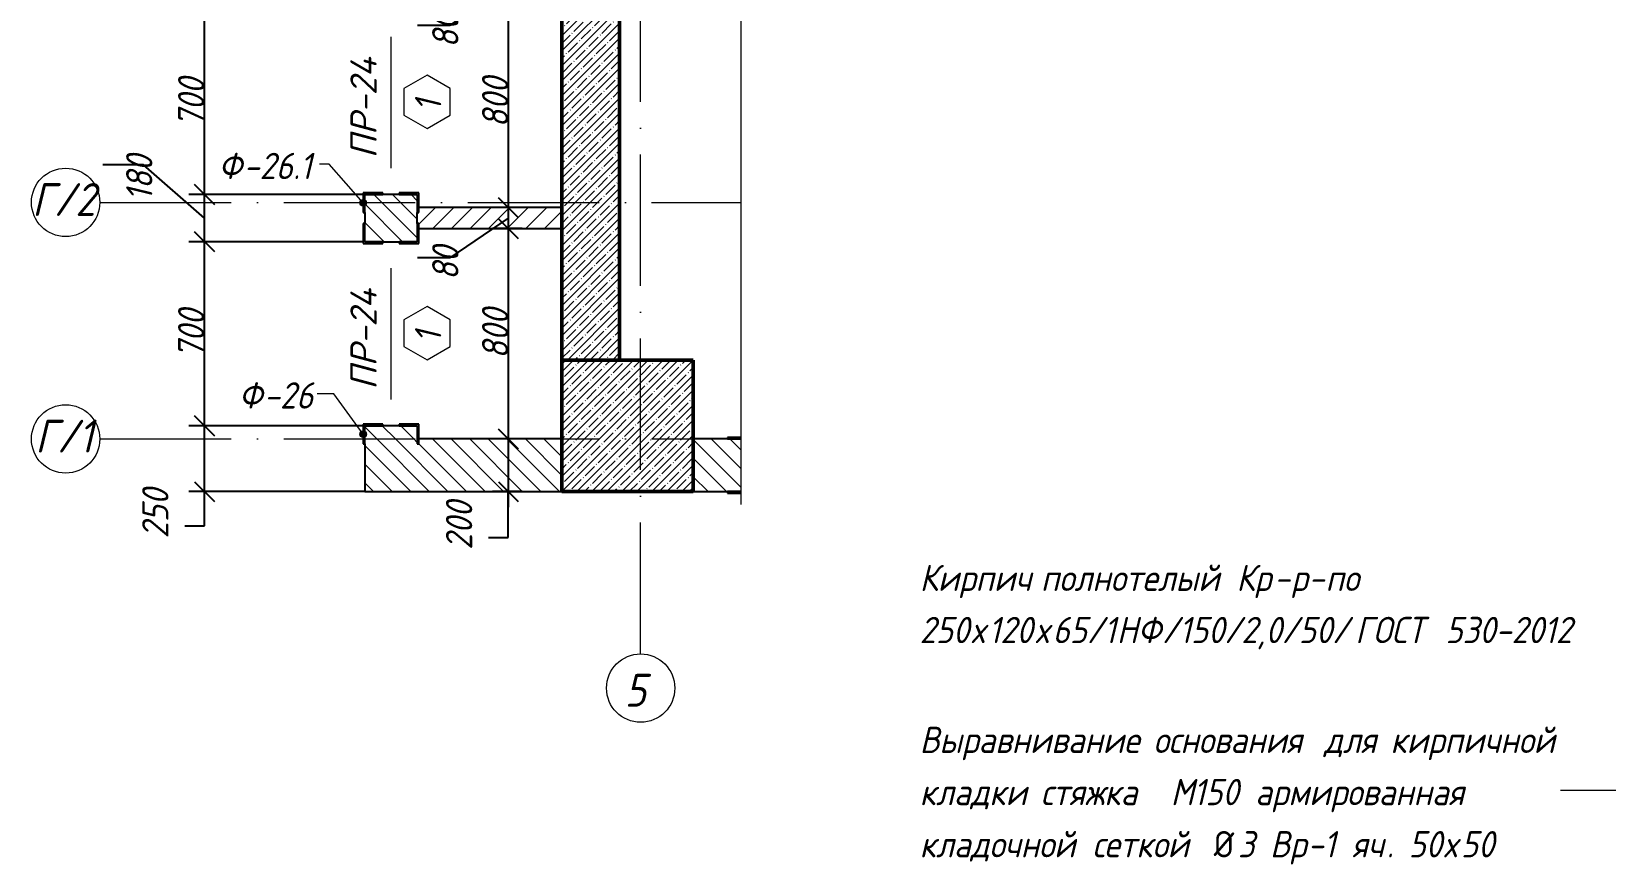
# Model space of a CAD drawing. Header units: millimetres. Extents: x -269418 to 201924, y -5890 to 98643.
# Drawn here: x 189910 to 195901, y 9481 to 12650 of the extents above; entities that cross this region are included whole.
import ezdxf

# ---------------------------------------------------------------- set-up
doc = ezdxf.new("R2010")
doc.units = ezdxf.units.MM
doc.linetypes.add('50_200_ШТРИХ_1Т_ш5_п1_п1_', pattern=[700, 500, -100, 0, -100])
for name, color, linetype, lineweight in [('A-ANNO-DIMS', 7, 'Continuous', 9), ('A-DETL-2', 7, 'Continuous', 50), ('A-DETL-GENF', 7, 'Continuous', 9), ('A-DOOR-IDEN', 7, 'Continuous', 9), ('A-GENM-1', 7, 'Continuous', 25), ('A-GENM-IDEN', 7, 'Continuous', 9), ('A-WALL-3', 7, 'Continuous', 50), ('A-WALL-PATT-2', 7, 'Continuous', 5), ('G-ANNO-TEXT', 7, 'Continuous', 9), ('S-COLS', 7, 'Continuous', 9), ('S-COLS-1', 7, 'Continuous', 5), ('Оси', 7, 'Continuous', 9), ('Оси-1', 7, '50_200_ШТРИХ_1Т_ш5_п1_п1_', 9)]:
    doc.layers.add(name, color=color, linetype=linetype, lineweight=lineweight)
for name, color, linetype, lineweight, true_color in [('A-WALL-FNSH-6', 7, 'Continuous', 25, 0xce0000), ('A-WALL-FNSH-7', 7, 'Continuous', 25, 0x008000), ('A-WALL-PATT-1', 7, 'Continuous', 5, 0xce0000), ('A-WALL-PATT-3', 7, 'Continuous', 5, 0x008000)]:
    doc.layers.add(name, color=color, linetype=linetype, lineweight=lineweight, true_color=true_color)
doc.styles.add('ISOCPEUR', font='isocpeur.ttf', dxfattribs={"width": 0.9, "height": 100})
doc.styles.add('ISOCPEUR_I_6', font='isocpeui.ttf', dxfattribs={"width": 0.9, "height": 125})
doc.styles.add('ISOCPEUR_I_7', font='isocpeui.ttf', dxfattribs={"width": 0.9, "height": 100})
doc.styles.add('ISOCPEUR_I_8', font='isocpeui.ttf', dxfattribs={"height": 100})
doc.dimstyles.new('ISO-2_0_0_9К_СРЕДНИЙ_3', dxfattribs={"dimscale": 304.8, "dimtxt": 99.598118, "dimasz": 0.246063, "dimexe": 0.19685, "dimexo": 0, "dimgap": 0, "dimtad": 1, "dimdec": 0, "dimzin": 0, "dimdsep": 46, "dimtxsty": 'ISOCPEUR_I_7', "dimblk1": 'OBLIQUE', "dimblk2": 'OBLIQUE', "dimsah": 1, "dimcen": 0.09, "dimdle": 0.19685, "dimazin": 0, "dimtfac": 1, "dimtdec": 4, "dimtix": 1, "dimtmove": 1, "dimatfit": 3, "dimfxl": 1, "dimtvp": 1, "dimtolj": 1, "dimtzin": 0, "dimarcsym": 2})
doc.dimstyles.new('ISO-2_0_0_9К_СРЕДНИЙ_4', dxfattribs={"dimscale": 304.8, "dimtxt": 99.598118, "dimasz": 0.246063, "dimexe": 0.19685, "dimexo": 0, "dimgap": 0, "dimtad": 1, "dimdec": 0, "dimzin": 0, "dimdsep": 46, "dimtxsty": 'ISOCPEUR_I_7', "dimblk1": 'OBLIQUE', "dimblk2": 'OBLIQUE', "dimsah": 1, "dimcen": 0.09, "dimdle": 0.19685, "dimazin": 0, "dimtfac": 1, "dimtdec": 4, "dimtix": 1, "dimtmove": 0, "dimatfit": 3, "dimfxl": 1, "dimtvp": 1, "dimtolj": 1, "dimtzin": 0, "dimarcsym": 2})
pattern_1 = [(135, (153454.326, 4039.264), (-35.35534, -35.35534), [])]

# ---------------------------------------------------------------- blocks, each defined once
blk = doc.blocks.new('Фахверк_СКБ_Уголок - Ф-26_1_200х3950 h_все крепления развернуты-32688344-Фрагмент 9')
at = {"layer": 'A-GENM-1'}
for p, q in [((200, 156), (125, 156)), ((125, 156), (125, 81)), ((131, 81), (131, 150)), ((131, 150), (200, 150)), ((200, 150), (200, 156)), ((125, 81), (131, 81)), ((131, 19), (125, 19)), ((125, 19), (125, -56)), ((131, -50), (131, 19)), ((125, -56), (200, -56)), ((200, -50), (131, -50)), ((200, -56), (200, -50))]:
    blk.add_line(p, q, dxfattribs=at)
blk = doc.blocks.new('Фахверк_СКБ_Уголок - Ф-26_200х3950 h-32688301-Фрагмент 9')
at = {"layer": 'A-GENM-1'}
for p, q in [((200, 156), (125, 156)), ((125, 156), (125, 81)), ((131, 81), (131, 150)), ((131, 150), (200, 150)), ((200, 150), (200, 156)), ((125, 81), (131, 81)), ((131, 19), (125, 19)), ((125, 19), (125, -56)), ((131, -50), (131, 19)), ((125, -56), (200, -56)), ((200, -50), (131, -50)), ((200, -56), (200, -50))]:
    blk.add_line(p, q, dxfattribs=at)
blk = doc.blocks.new('Фахверк_СКБ_Уголок - Ф-26_1_200х3950 h_все крепления развернуты-V127-Фрагмент 9')
at = {"layer": 'A-GENM-1'}
for p, q in [((200, 156), (150.2, 156)), ((150.2, 150), (200, 150)), ((200, 150), (200, 156)), ((200, -50), (150.2, -50)), ((150.2, -56), (200, -56)), ((200, -56), (200, -50))]:
    blk.add_line(p, q, dxfattribs=at)
blk = doc.blocks.new('Колонна_Несущая_Прямоугольное сечение - Вн_ЖБ_500х500-29565347-Фрагмент 9')
at = {"layer": 'S-COLS-1'}
h = blk.add_hatch(dxfattribs=at)
h.set_pattern_fill('FP_134', color=256, style=0, pattern_type=2)
h.set_pattern_definition([(45, (-38724.16, -7110.736), (-28.51196, 28.51196), []), (45, (-38695.65, -7110.736), (-28.51196, 28.51196), [50.403, -10.081, 1.676, -8.404])])
h.paths.add_polyline_path([(-250, -250), (250, -250), (250, 250), (-250, 250)], flags=0)
at = {"layer": 'A-DETL-2'}
for p, q in [((250, 250), (-250, 250)), ((-250, 250), (-250, -250)), ((250, -250), (250, 250)), ((-250, -250), (250, -250))]:
    blk.add_line(p, q, dxfattribs=at)
blk = doc.blocks.new('DET_L_Линия разрыва - М50-26494852-Фрагмент 9')
at = {"layer": 'A-DETL-GENF'}
for p, q in [((2325, 150), (2250, 0)), ((2475, -150), (2325, 150)), ((2250, 0), (0, 0)), ((2550, 0), (2475, -150)), ((4800, 0), (2550, 0))]:
    blk.add_line(p, q, dxfattribs=at)
blk = doc.blocks.new('Ось сетки - Круг_Ø6_00__ISO-2_5_0_9K_ кружки поменьше-23056867-Фрагмент 9')
at = {"layer": 'Оси'}
blk.add_circle((0, 0), 2.6, dxfattribs=at)
blk = doc.blocks.new('AAR_СКБ_Марка_Двери_Перемычка и проем - Марка перемычки и проема-25306769-Фрагмент 9')
at = {"layer": 'A-DOOR-IDEN'}
for p, q in [((-5, 0), (5, 0)), ((-0.97, -0.98), (-1.99, -2.75)), ((1.07, -0.98), (-0.97, -0.98)), ((2.09, -2.75), (1.07, -0.98)), ((-1.99, -2.75), (-0.97, -4.51)), ((1.07, -4.51), (2.09, -2.75)), ((-0.97, -4.51), (1.07, -4.51))]:
    blk.add_line(p, q, dxfattribs=at)
blk = doc.blocks.new('_Oblique')
at = {"color": 0, "linetype": 'ByBlock', "lineweight": -2}
blk.add_line((-0.5, -0.5), (0.5, 0.5), dxfattribs=at)
blk = doc.blocks.new('DIMBLOCK552-Фрагмент 9')
at = {"layer": 'A-ANNO-DIMS', "color": 0, "lineweight": -2, "transparency": 16777216}
for p, q in [((190568.6, 10840), (190568.6, 11210)), ((191178.5, 11150), (190508.6, 11150)), ((191178.5, 10900), (190508.6, 10900)), ((190568.6, 10769), (190568.6, 10900)), ((190493.6, 10769), (190568.6, 10769))]:
    blk.add_line(p, q, dxfattribs=at)
at = {"layer": 'Defpoints', "color": 0, "transparency": 16777216}
for p in [(190568.6, 11150), (191178.5, 11150), (191178.5, 10900)]:
    blk.add_point(p, dxfattribs=at)
at = {"layer": 'A-ANNO-DIMS', "color": 0, "lineweight": -2, "transparency": 16777216, "xscale": 75, "yscale": 75, "zscale": 75}
for p, rotation in [((190568.6, 11150), 90), ((190568.6, 10900), 270)]:
    blk.add_blockref('_Oblique', p, dxfattribs=dict(at, rotation=rotation))
at = {"layer": 'A-ANNO-DIMS', "color": 0, "transparency": 16777216, "insert": (190331.4, 10721.9), "char_height": 100, "width": 227.543, "attachment_point": 1, "rotation": 90, "line_spacing_factor": 1.149209, "style": 'ISOCPEUR_I_7'}
blk.add_mtext('\\A1;250', dxfattribs=at)
blk = doc.blocks.new('DIMBLOCK553-Фрагмент 9')
at = {"layer": 'A-ANNO-DIMS', "color": 0, "lineweight": -2, "transparency": 16777216}
for p, q in [((190568.6, 11090), (190568.6, 11910)), ((191172.4, 11850), (190508.6, 11850)), ((191178.5, 11150), (190508.6, 11150))]:
    blk.add_line(p, q, dxfattribs=at)
at = {"layer": 'Defpoints', "color": 0, "transparency": 16777216}
for p in [(190568.6, 11850), (191172.4, 11850), (191178.5, 11150)]:
    blk.add_point(p, dxfattribs=at)
at = {"layer": 'A-ANNO-DIMS', "color": 0, "lineweight": -2, "transparency": 16777216, "xscale": 75, "yscale": 75, "zscale": 75}
for p, rotation in [((190568.6, 11850), 90), ((190568.6, 11150), 270)]:
    blk.add_blockref('_Oblique', p, dxfattribs=dict(at, rotation=rotation))
at = {"layer": 'A-ANNO-DIMS', "color": 0, "transparency": 16777216, "insert": (190518, 11500), "char_height": 100, "width": 227.543, "attachment_point": 5, "rotation": 90, "style": 'ISOCPEUR_I_7'}
blk.add_mtext('\\A1;700', dxfattribs=at)
blk = doc.blocks.new('DIMBLOCK554-Фрагмент 9')
at = {"layer": 'A-ANNO-DIMS', "color": 0, "lineweight": -2, "transparency": 16777216}
for p, q in [((190336.9, 12143.3), (190181.1, 12143.3)), ((190568.6, 11940), (190336.9, 12143.3)), ((190568.6, 11790), (190568.6, 12090)), ((191178.5, 12030), (190508.6, 12030)), ((191172.4, 11850), (190508.6, 11850))]:
    blk.add_line(p, q, dxfattribs=at)
at = {"layer": 'Defpoints', "color": 0, "transparency": 16777216}
for p in [(190568.6, 12030), (191178.5, 12030), (191172.4, 11850)]:
    blk.add_point(p, dxfattribs=at)
at = {"layer": 'A-ANNO-DIMS', "color": 0, "lineweight": -2, "transparency": 16777216, "xscale": 75, "yscale": 75, "zscale": 75}
for p, rotation in [((190568.6, 12030), 90), ((190568.6, 11850), 270)]:
    blk.add_blockref('_Oblique', p, dxfattribs=dict(at, rotation=rotation))
at = {"layer": 'A-ANNO-DIMS', "color": 0, "transparency": 16777216, "insert": (190270.3, 12005.4), "char_height": 100, "width": 204.559, "attachment_point": 1, "rotation": 90, "line_spacing_factor": 1.149209, "style": 'ISOCPEUR_I_7'}
blk.add_mtext('\\A1;180', dxfattribs=at)
blk = doc.blocks.new('DIMBLOCK555-Фрагмент 9')
at = {"layer": 'A-ANNO-DIMS', "color": 0, "lineweight": -2, "transparency": 16777216}
for p, q in [((190568.6, 11970), (190568.6, 12790)), ((191172.4, 12730), (190508.6, 12730)), ((191178.5, 12030), (190508.6, 12030))]:
    blk.add_line(p, q, dxfattribs=at)
at = {"layer": 'Defpoints', "color": 0, "transparency": 16777216}
for p in [(190568.6, 12730), (191172.4, 12730), (191178.5, 12030)]:
    blk.add_point(p, dxfattribs=at)
at = {"layer": 'A-ANNO-DIMS', "color": 0, "lineweight": -2, "transparency": 16777216, "xscale": 75, "yscale": 75, "zscale": 75}
for p, rotation in [((190568.6, 12730), 90), ((190568.6, 12030), 270)]:
    blk.add_blockref('_Oblique', p, dxfattribs=dict(at, rotation=rotation))
at = {"layer": 'A-ANNO-DIMS', "color": 0, "transparency": 16777216, "insert": (190518, 12380), "char_height": 100, "width": 227.543, "attachment_point": 5, "rotation": 90, "style": 'ISOCPEUR_I_7'}
blk.add_mtext('\\A1;700', dxfattribs=at)
blk = doc.blocks.new('DIMBLOCK562-Фрагмент 9')
at = {"layer": 'A-ANNO-DIMS', "color": 0, "lineweight": -2, "transparency": 16777216}
for p, q in [((191724.8, 12920), (191724.8, 12720)), ((191724.8, 12820), (191501.7, 12673.1)), ((191777.8, 12860), (191664.8, 12860)), ((191777.8, 12780), (191664.8, 12780)), ((191501.7, 12673.1), (191379.8, 12673.1))]:
    blk.add_line(p, q, dxfattribs=at)
at = {"layer": 'Defpoints', "color": 0, "transparency": 16777216}
for p in [(191777.8, 12860), (191724.8, 12780), (191777.8, 12780)]:
    blk.add_point(p, dxfattribs=at)
at = {"layer": 'A-ANNO-DIMS', "color": 0, "lineweight": -2, "transparency": 16777216, "xscale": 75, "yscale": 75, "zscale": 75}
for p, rotation in [((191724.8, 12860), 90), ((191724.8, 12780), 270)]:
    blk.add_blockref('_Oblique', p, dxfattribs=dict(at, rotation=rotation))
at = {"layer": 'A-ANNO-DIMS', "color": 0, "transparency": 16777216, "insert": (191435.1, 12588), "char_height": 100, "width": 151.696, "attachment_point": 1, "rotation": 90, "line_spacing_factor": 1.149209, "style": 'ISOCPEUR_I_7'}
blk.add_mtext('\\A1;80', dxfattribs=at)
blk = doc.blocks.new('DIMBLOCK563-Фрагмент 9')
at = {"layer": 'A-ANNO-DIMS', "color": 0, "lineweight": -2, "transparency": 16777216}
for p, q in [((191724.8, 12840), (191724.8, 11920)), ((191777.8, 12780), (191664.8, 12780)), ((191777.8, 11980), (191664.8, 11980))]:
    blk.add_line(p, q, dxfattribs=at)
at = {"layer": 'Defpoints', "color": 0, "transparency": 16777216}
for p in [(191777.8, 12780), (191724.8, 11980), (191777.8, 11980)]:
    blk.add_point(p, dxfattribs=at)
at = {"layer": 'A-ANNO-DIMS', "color": 0, "lineweight": -2, "transparency": 16777216, "xscale": 75, "yscale": 75, "zscale": 75}
for p, rotation in [((191724.8, 12780), 90), ((191724.8, 11980), 270)]:
    blk.add_blockref('_Oblique', p, dxfattribs=dict(at, rotation=rotation))
at = {"layer": 'A-ANNO-DIMS', "color": 0, "transparency": 16777216, "insert": (191674.8, 12380), "char_height": 100, "width": 227.543, "attachment_point": 5, "rotation": 90, "style": 'ISOCPEUR_I_7'}
blk.add_mtext('\\A1;800', dxfattribs=at)
blk = doc.blocks.new('DIMBLOCK564-Фрагмент 9')
at = {"layer": 'A-ANNO-DIMS', "color": 0, "lineweight": -2, "transparency": 16777216}
for p, q in [((191724.8, 12040), (191724.8, 11840)), ((191724.8, 11940), (191501.7, 11789.1)), ((191777.8, 11980), (191664.8, 11980)), ((191777.8, 11900), (191664.8, 11900)), ((191501.7, 11789.1), (191379.8, 11789.1))]:
    blk.add_line(p, q, dxfattribs=at)
at = {"layer": 'Defpoints', "color": 0, "transparency": 16777216}
for p in [(191777.8, 11980), (191724.8, 11900), (191777.8, 11900)]:
    blk.add_point(p, dxfattribs=at)
at = {"layer": 'A-ANNO-DIMS', "color": 0, "lineweight": -2, "transparency": 16777216, "xscale": 75, "yscale": 75, "zscale": 75}
for p, rotation in [((191724.8, 11980), 90), ((191724.8, 11900), 270)]:
    blk.add_blockref('_Oblique', p, dxfattribs=dict(at, rotation=rotation))
at = {"layer": 'A-ANNO-DIMS', "color": 0, "transparency": 16777216, "insert": (191435.1, 11704.1), "char_height": 100, "width": 151.696, "attachment_point": 1, "rotation": 90, "line_spacing_factor": 1.149209, "style": 'ISOCPEUR_I_7'}
blk.add_mtext('\\A1;80', dxfattribs=at)
blk = doc.blocks.new('DIMBLOCK565-Фрагмент 9')
at = {"layer": 'A-ANNO-DIMS', "color": 0, "lineweight": -2, "transparency": 16777216}
for p, q in [((191724.8, 11960), (191724.8, 11040)), ((191777.8, 11900), (191664.8, 11900)), ((191777.8, 11100), (191664.8, 11100))]:
    blk.add_line(p, q, dxfattribs=at)
at = {"layer": 'Defpoints', "color": 0, "transparency": 16777216}
for p in [(191777.8, 11900), (191724.8, 11100), (191777.8, 11100)]:
    blk.add_point(p, dxfattribs=at)
at = {"layer": 'A-ANNO-DIMS', "color": 0, "lineweight": -2, "transparency": 16777216, "xscale": 75, "yscale": 75, "zscale": 75}
for p, rotation in [((191724.8, 11900), 90), ((191724.8, 11100), 270)]:
    blk.add_blockref('_Oblique', p, dxfattribs=dict(at, rotation=rotation))
at = {"layer": 'A-ANNO-DIMS', "color": 0, "transparency": 16777216, "insert": (191674.8, 11500), "char_height": 100, "width": 227.543, "attachment_point": 5, "rotation": 90, "style": 'ISOCPEUR_I_7'}
blk.add_mtext('\\A1;800', dxfattribs=at)
blk = doc.blocks.new('DIMBLOCK566-Фрагмент 9')
at = {"layer": 'A-ANNO-DIMS', "color": 0, "lineweight": -2, "transparency": 16777216}
for p, q in [((191724.8, 11160), (191724.8, 10840)), ((191777.8, 11100), (191664.8, 11100)), ((191777.8, 10900), (191664.8, 10900)), ((191724.8, 10725.3), (191724.8, 10900)), ((191649.8, 10725.3), (191724.8, 10725.3))]:
    blk.add_line(p, q, dxfattribs=at)
at = {"layer": 'Defpoints', "color": 0, "transparency": 16777216}
for p in [(191777.8, 11100), (191724.8, 10900), (191777.8, 10900)]:
    blk.add_point(p, dxfattribs=at)
at = {"layer": 'A-ANNO-DIMS', "color": 0, "lineweight": -2, "transparency": 16777216, "xscale": 75, "yscale": 75, "zscale": 75}
for p, rotation in [((191724.8, 11100), 90), ((191724.8, 10900), 270)]:
    blk.add_blockref('_Oblique', p, dxfattribs=dict(at, rotation=rotation))
at = {"layer": 'A-ANNO-DIMS', "color": 0, "transparency": 16777216, "insert": (191487.5, 10678.1), "char_height": 100, "width": 227.543, "attachment_point": 1, "rotation": 90, "line_spacing_factor": 1.149209, "style": 'ISOCPEUR_I_7'}
blk.add_mtext('\\A1;200', dxfattribs=at)

msp = doc.modelspace()

# ---------------------------------------------------------------- hatches: boundary and pattern name
at = {"layer": 'A-GENM-IDEN'}
h = msp.add_hatch(color=256, dxfattribs=at)
edge = h.paths.add_edge_path(flags=0)
edge.add_arc((191172.5, 11998.5), 12.5, 0, 360)
h = msp.add_hatch(color=256, dxfattribs=at)
edge = h.paths.add_edge_path(flags=0)
edge.add_arc((191172.5, 11118.5), 12.5, 0, 360)
at = {"layer": 'A-WALL-PATT-1'}
h = msp.add_hatch(dxfattribs=at)
h.set_pattern_fill('FP_128', color=256, style=0, pattern_type=2)
h.set_pattern_definition(pattern_1)
h.paths.add_polyline_path([(191228.5, 11100), (191378.5, 11100), (191378.5, 11150), (191178.5, 11150), (191178.5, 11100)], flags=0)
h.paths.add_polyline_path([(191178.5, 11850), (191378.5, 11850), (191378.5, 12030), (191178.5, 12030), (191178.5, 11910.7)], flags=0)
h.paths.add_polyline_path([(191247.5, 12730), (191378.5, 12730), (191378.5, 12910), (191178.5, 12910), (191178.5, 12730)], flags=0)
h.paths.add_polyline_path([(191247.5, 13610), (191378.5, 13610), (191378.5, 14019.9), (191178.5, 14019.9), (191178.5, 13610)], flags=0)
h.paths.add_polyline_path([(191309.5, 14719.9), (191378.5, 14719.9), (191378.5, 15000), (191178.5, 15000), (191178.5, 14719.9), (191247.5, 14719.9)], flags=0)
h = msp.add_hatch(dxfattribs=at)
h.set_pattern_fill('FP_128', color=256, style=0, pattern_type=2)
h.set_pattern_definition(pattern_1)
h.paths.add_polyline_path([(191384.5, 10900), (191928.5, 10900.1), (191928.5, 11100), (191384.5, 11100), (191384.5, 11081), (191378.5, 11081), (191378.5, 11100), (191178.5, 11100), (191178.5, 10900), (191378.5, 10900)], flags=0)
h = msp.add_hatch(dxfattribs=at)
h.set_pattern_fill('FP_128', color=256, style=0, pattern_type=2)
h.set_pattern_definition(pattern_1)
h.paths.add_polyline_path([(192609.3, 10900), (192609.3, 11100), (192428.5, 11100), (192428.5, 10900), (192559.5, 10900)], flags=0)
at = {"layer": 'A-WALL-PATT-2'}
h = msp.add_hatch(dxfattribs=at)
h.set_pattern_fill('FP_131', color=256, style=0, pattern_type=2)
h.set_pattern_definition([(45, (153454.326, 4039.264), (-28.51196, 28.51196), []), (45, (153482.84, 4039.264), (-28.51196, 28.51196), [50.403, -10.081, 1.676, -8.404])])
h.paths.add_polyline_path([(191928.5, 11400), (192148.5, 11400), (192148.5, 14600), (191928.5, 14600), (191928.5, 11910.7)], flags=0)
at = {"layer": 'A-WALL-PATT-3'}
h = msp.add_hatch(dxfattribs=at)
h.set_pattern_fill('FP_132', color=256, style=0, pattern_type=2)
h.set_pattern_definition([(45, (153454.326, 4039.264), (-35.35534, 35.35534), [])])
h.paths.add_polyline_path([(191928.5, 11900), (191928.5, 11980), (191384.5, 11980), (191384.5, 11961), (191378.5, 11961), (191378.5, 11919), (191384.5, 11919), (191384.5, 11900)], flags=0)

# ---------------------------------------------------------------- linework, layer by layer
at = {"layer": 'A-GENM-IDEN'}
for p, q in [((191043.4, 12144.7), (191005.8, 12144.7)), ((191172.5, 11998.5), (191043.4, 12144.7)), ((191061.2, 11271.8), (190996.9, 11271.8)), ((191172.5, 11118.5), (191061.2, 11271.8))]:
    msp.add_line(p, q, dxfattribs=at)
for centre in [(191172.5, 11998.5), (191172.5, 11118.5)]:
    msp.add_circle(centre, 12.5, dxfattribs=at)
at = {"layer": 'A-WALL-3'}
for p, q in [((191928.5, 14600), (191928.5, 11400)), ((192148.5, 11400), (192148.5, 14600))]:
    msp.add_line(p, q, dxfattribs=at)
at = {"layer": 'A-WALL-FNSH-6'}
for p, q in [((191309.5, 12030), (191247.5, 12030)), ((191178.5, 11961), (191178.5, 11919)), ((191378.5, 11919), (191378.5, 11961)), ((191247.5, 11850), (191309.5, 11850)), ((191309.5, 11150), (191247.5, 11150)), ((191928.5, 11100), (191384.5, 11100)), ((192559.5, 11100), (192428.5, 11100)), ((191178.5, 11081), (191178.5, 10900)), ((191178.5, 10900), (191928.5, 10900)), ((192428.5, 10900), (192559.5, 10900))]:
    msp.add_line(p, q, dxfattribs=at)
at = {"layer": 'A-WALL-FNSH-7'}
for p, q in [((191928.5, 11980), (191384.5, 11980)), ((191384.5, 11900), (191928.5, 11900))]:
    msp.add_line(p, q, dxfattribs=at)
at = {"layer": 'G-ANNO-TEXT'}
msp.add_line((196151.2, 9762.9), (195729.4, 9762.9), dxfattribs=at)
at = {"layer": 'Оси-1'}
for p, q in [((192228.5, 10282.2), (192228.5, 15650.1)), ((190170.1, 12000), (192609.3, 12000)), ((190170.1, 11100), (192609.3, 11100))]:
    msp.add_line(p, q, dxfattribs=at)

# ---------------------------------------------------------------- block references
at = {"layer": 'A-DETL-GENF', "rotation": 90.00000000000001}
msp.add_blockref('DET_L_Линия разрыва - М50-26494852-Фрагмент 9', (192609.3, 10850.1), dxfattribs=at)
at = {"layer": 'A-DOOR-IDEN', "xscale": 49.99999999999998, "yscale": 49.99999999999998, "zscale": 49.99999999999998, "rotation": 90.00000000000001}
for p in [(191278.5, 12380), (191278.5, 11500)]:
    msp.add_blockref('AAR_СКБ_Марка_Двери_Перемычка и проем - Марка перемычки и проема-25306769-Фрагмент 9', p, dxfattribs=at)
at = {"layer": 'A-GENM-1'}
for name, p, rotation in [('Фахверк_СКБ_Уголок - Ф-26_1_200х3950 h_все крепления развернуты-32688344-Фрагмент 9', (191228.5, 12161), 269.9999999999999), ('Фахверк_СКБ_Уголок - Ф-26_1_200х3950 h_все крепления развернуты-32688344-Фрагмент 9', (191328.5, 11719), 89.99999999999991), ('Фахверк_СКБ_Уголок - Ф-26_200х3950 h-32688301-Фрагмент 9', (191228.5, 11281), 269.9999999999999), ('Фахверк_СКБ_Уголок - Ф-26_1_200х3950 h_все крепления развернуты-V127-Фрагмент 9', (192759.5, 11050), 180)]:
    msp.add_blockref(name, p, dxfattribs=dict(at, rotation=rotation))
at = {"layer": 'S-COLS'}
msp.add_blockref('Колонна_Несущая_Прямоугольное сечение - Вн_ЖБ_500х500-29565347-Фрагмент 9', (192178.5, 11150), dxfattribs=at)
at = {"layer": 'Оси', "xscale": 49.99999999999998, "yscale": 49.99999999999998, "zscale": 49.99999999999998, "rotation": 269.9999999999995}
for p in [(190040.1, 12000), (190040.1, 11100)]:
    msp.add_blockref('Ось сетки - Круг_Ø6_00__ISO-2_5_0_9K_ кружки поменьше-23056867-Фрагмент 9', p, dxfattribs=at)
at = {"layer": 'Оси', "xscale": 49.99999999999998, "yscale": 49.99999999999998, "zscale": 49.99999999999998}
msp.add_blockref('Ось сетки - Круг_Ø6_00__ISO-2_5_0_9K_ кружки поменьше-23056867-Фрагмент 9', (192228.5, 10152.2), dxfattribs=at)

# ---------------------------------------------------------------- texts
at = {"layer": 'A-DOOR-IDEN', "char_height": 100, "width": 57.721, "attachment_point": 1, "rotation": 90, "style": 'ISOCPEUR_I_7'}
for insert in [(191369.8, 12345.7), (191369.8, 11465.7)]:
    msp.add_mtext('\\fISOCPEUR|b0|i1|c204|p34|;\\W.9;1', dxfattribs=dict(at, insert=insert))
at = {"layer": 'A-GENM-IDEN', "char_height": 100, "attachment_point": 1, "rotation": 90, "style": 'ISOCPEUR_I_8'}
for s, insert, width in [('-24', (191123.8, 12339.1), 280.591), ('ПР', (191123.8, 12167.1), 208.439), ('-24', (191123.8, 11459.1), 280.591), ('ПР', (191123.8, 11287.1), 208.439)]:
    msp.add_mtext(s, dxfattribs=dict(at, insert=insert, width=width))
at = {"layer": 'A-GENM-IDEN', "char_height": 100, "attachment_point": 1, "style": 'ISOCPEUR_I_7'}
for s, insert, width in [('\\fISOCPEUR|b0|i1|c204|p34|;\\W.9;Ф', (190621.7, 12188.5), 115.443), ('-26.1', (190717, 12188.5), 331.899), ('\\fISOCPEUR|b0|i1|c204|p34|;\\W.9;Ф', (190699.1, 11315.6), 115.443), ('-26', (190794.4, 11315.6), 238.101)]:
    msp.add_mtext(s, dxfattribs=dict(at, insert=insert, width=width))
at = {"layer": 'G-ANNO-TEXT', "char_height": 100, "attachment_point": 1}
for s, insert, width, style in [('Кирпич', (193290.4, 10621.6), 490.633, 'ISOCPEUR_I_7'), ('\\fISOCPEUR|b0|i1|c204|p34|;\\W.9; ', (193695.2, 10621.6), 68.544, 'ISOCPEUR_I_7'), ('полнотелый', (193751.7, 10621.6), 833.354, 'ISOCPEUR_I_7'), ('\\fISOCPEUR|b0|i1|c204|p34|;\\W.9; ', (194439.3, 10621.6), 68.544, 'ISOCPEUR_I_7'), ('Кр', (194495.9, 10621.6), 173.165, 'ISOCPEUR_I_7'), ('\\fISOCPEUR|b0|i1|c204|p34|;\\W.9; ', (194966.2, 10621.6), 68.544, 'ISOCPEUR_I_7'), ('\\fISOCPEUR|b0|i1|c204|p34|;\\W.9;-', (194638.7, 10621.6), 79.367, 'ISOCPEUR_I_7'), ('\\fISOCPEUR|b0|i1|c204|p34|;\\W.9;р', (194704.2, 10621.6), 79.367, 'ISOCPEUR_I_7'), ('\\fISOCPEUR|b0|i1|c204|p34|;\\W.9;-', (194769.7, 10621.6), 79.367, 'ISOCPEUR_I_7'), ('по', (194835.2, 10621.6), 158.734, 'ISOCPEUR_I_7'), ('НФ', (194040.5, 10423.2), 209.24, 'ISOCPEUR_I_7'), ('ГОСТ', (194948.3, 10423.2), 346.329, 'ISOCPEUR_I_7'), ('250', (193290.4, 10423.2), 238.101, 'ISOCPEUR_I_7'), ('\\fISOCPEUR|b0|i1|c204|p34|;\\W.9;х', (193486.8, 10423.2), 79.367, 'ISOCPEUR_I_7'), ('120', (193552.3, 10423.2), 216.456, 'ISOCPEUR_I_7'), ('\\fISOCPEUR|b0|i1|c204|p34|;\\W.9;х', (193730.9, 10423.2), 79.367, 'ISOCPEUR_I_7'), ('65/1', (193796.4, 10423.2), 295.823, 'ISOCPEUR_I_7'), ('/150/2,0/50/', (194213.1, 10423.2), 891.076, 'ISOCPEUR_I_7'), (' 530-2012', (195234.1, 10423.2), 681.835, 'ISOCPEUR_I_7'), ('Выравнивание', (193290.4, 10005.2), 1010.126, 'ISOCPEUR_I_7'), ('\\fISOCPEUR|b0|i1|c204|p34|;\\W.9; ', (194123.8, 10005.2), 68.544, 'ISOCPEUR_I_7'), ('\\fISOCPEUR|b0|i1|c204|p34|;\\W.9; ', (194772.7, 10005.2), 68.544, 'ISOCPEUR_I_7'), ('\\fISOCPEUR|b0|i1|c204|p34|;\\W.9; ', (195025.7, 10005.2), 68.544, 'ISOCPEUR_I_7'), ('кирпичной', (195082.3, 10005.2), 714.304, 'ISOCPEUR_I_7'), ('\\fISOCPEUR|b0|i1|c204|p34|;\\W.9; ', (195671.6, 10005.2), 68.544, 'ISOCPEUR_I_7'), ('основания', (194180.4, 10005.2), 717.911, 'ISOCPEUR_I_7'), ('для', (194829.2, 10005.2), 238.101, 'ISOCPEUR_I_7'), ('кладки', (193290.4, 9806.8), 490.633, 'ISOCPEUR_I_7'), ('\\fISOCPEUR|b0|i1|c204|p34|;\\W.9; ', (193695.2, 9806.8), 68.544, 'ISOCPEUR_I_7'), ('стяжка', (193751.7, 9806.8), 530.316, 'ISOCPEUR_I_7'), ('\\fISOCPEUR|b0|i1|c204|p34|;\\W.9; ', (194189.3, 9806.8), 68.544, 'ISOCPEUR_I_7'), ('\\fISOCPEUR|b0|i1|c204|p34|;\\W.9;М', (194245.8, 9806.8), 104.62, 'ISOCPEUR_I_7'), ('150 ', (194332.2, 9806.8), 285, 'ISOCPEUR_I_7'), ('армированная', (194567.3, 9806.8), 1010.126, 'ISOCPEUR_I_7'), ('\\fISOCPEUR|b0|i1|c204|p34|;\\W.9; ', (195400.7, 9806.8), 68.544, 'ISOCPEUR_I_7'), ('кладочной', (193290.4, 9608.4), 728.734, 'ISOCPEUR_I_7'), ('\\fISOCPEUR|b0|i1|c204|p34|;\\W.9; ', (193891.6, 9608.4), 68.544, 'ISOCPEUR_I_7'), ('сеткой', (193948.2, 9608.4), 490.633, 'ISOCPEUR_I_7'), ('\\fISOCPEUR|b0|i1|c204|p34|;\\W.9; ', (194353, 9608.4), 68.544, 'ISOCPEUR_I_7'), ('\\fISOCPEUR|b0|i0|c204|p34|;\\W.9;Ø', (194409.6, 9608.4), 111.835, 'ISOCPEUR'), ('3 ', (194501.8, 9608.4), 147.911, 'ISOCPEUR_I_7'), ('Вр', (194623.9, 9608.4), 173.165, 'ISOCPEUR_I_7'), ('-1 ', (194766.7, 9608.4), 205.633, 'ISOCPEUR_I_7'), ('. 50', (195067.4, 9608.4), 263.354, 'ISOCPEUR_I_7'), ('50', (195350.1, 9608.4), 158.734, 'ISOCPEUR_I_7'), ('яч', (194936.4, 9608.4), 158.734, 'ISOCPEUR_I_7'), ('\\fISOCPEUR|b0|i1|c204|p34|;\\W.9;х', (195284.7, 9608.4), 79.367, 'ISOCPEUR_I_7')]:
    msp.add_mtext(s, dxfattribs=dict(at, insert=insert, width=width, style=style))
at = {"layer": 'Оси', "char_height": 125, "attachment_point": 1, "style": 'ISOCPEUR_I_6'}
for s, insert, width in [('\\fISOCPEUR|b0|i1|c204|p34|;\\W.9;Г', (189912.3, 12073.3), 101.013), ('/2', (189995.7, 12073.3), 202.025), ('\\fISOCPEUR|b0|i1|c204|p34|;\\W.9;Г', (189924.3, 11173.3), 101.013), ('/1', (190007.6, 11173.3), 173.164), ('\\fISOCPEUR|b0|i1|c204|p34|;\\W.9;5', (192167.6, 10206.6), 101.013)]:
    msp.add_mtext(s, dxfattribs=dict(at, insert=insert, width=width))

# ---------------------------------------------------------------- dimensions: what is measured, and where the dimension line sits
at = {"layer": 'A-ANNO-DIMS'}
for base, p1, p2, override, picture, middle in [((191724.8, 12780), (191777.8, 12860), (191777.8, 12780), {"dimpost": '<>', "dimfxl": 80}, 'DIMBLOCK562-Фрагмент 9', (191501.7, 12673.1)), ((190568.6, 12030), (191172.4, 11850), (191178.5, 12030), {"dimpost": '<>', "dimfxl": 180.103196}, 'DIMBLOCK554-Фрагмент 9', (190336.9, 12143.3)), ((191724.8, 11900), (191777.8, 11980), (191777.8, 11900), {"dimpost": '<>', "dimfxl": 80}, 'DIMBLOCK564-Фрагмент 9', (191501.7, 11789.1)), ((190568.6, 11150), (191178.5, 10900), (191178.5, 11150), {"dimpost": '<>', "dimfxl": 250}, 'DIMBLOCK552-Фрагмент 9', (190504.6, 10769)), ((191724.8, 10900), (191777.8, 11100), (191777.8, 10900), {"dimpost": '<>', "dimfxl": 200}, 'DIMBLOCK566-Фрагмент 9', (191660.8, 10725.3))]:
    dim = msp.add_linear_dim(base=base, p1=p1, p2=p2, angle=90, dimstyle='ISO-2_0_0_9К_СРЕДНИЙ_3', override=override, dxfattribs=at)
    dim.commit()
    dim.dimension.update_dxf_attribs({"geometry": picture, "text_midpoint": middle, "dimtype": 160, "text_rotation": 90})
for base, p1, p2, override, picture, middle in [((191724.8, 11980), (191777.8, 12780), (191777.8, 11980), {"dimpost": '<>', "dimfxl": 800}, 'DIMBLOCK563-Фрагмент 9', (191674.8, 12380)), ((190568.6, 12730), (191178.5, 12030), (191172.4, 12730), {"dimpost": '<>', "dimfxl": 700.026543}, 'DIMBLOCK555-Фрагмент 9', (190518, 12380)), ((191724.8, 11100), (191777.8, 11900), (191777.8, 11100), {"dimpost": '<>', "dimfxl": 800}, 'DIMBLOCK565-Фрагмент 9', (191674.8, 11500)), ((190568.6, 11850), (191178.5, 11150), (191172.4, 11850), {"dimpost": '<>', "dimfxl": 700.026543}, 'DIMBLOCK553-Фрагмент 9', (190518, 11500))]:
    dim = msp.add_linear_dim(base=base, p1=p1, p2=p2, angle=90, dimstyle='ISO-2_0_0_9К_СРЕДНИЙ_4', override=override, dxfattribs=at)
    dim.commit()
    dim.dimension.update_dxf_attribs({"geometry": picture, "text_midpoint": middle})

doc.saveas('drawing.dxf')
